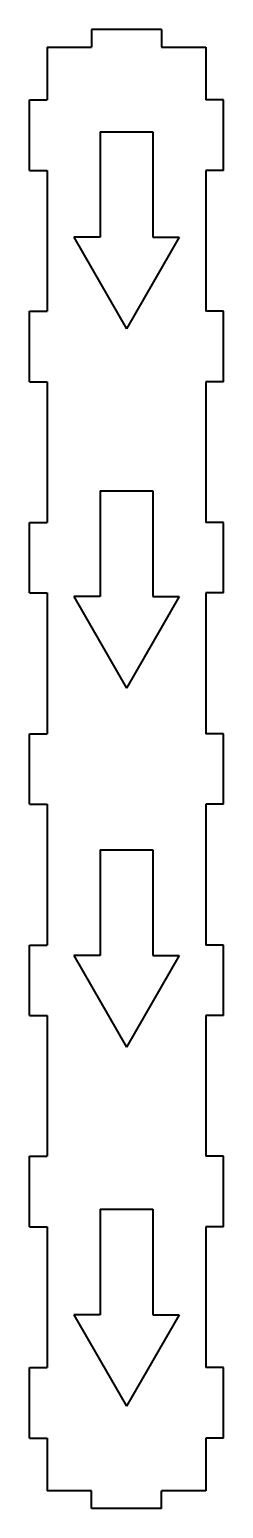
# Model space of a CAD drawing. Header units: inches. Extents: x -0.7 to 0.7, y 2.1 to 12.6.
import ezdxf

# ---------------------------------------------------------------- set-up
doc = ezdxf.new("R2010")
doc.units = ezdxf.units.IN
doc.header["$MEASUREMENT"] = 0
doc.layers.add('Visible', color=7, linetype='Continuous', lineweight=40)

msp = doc.modelspace()

# ---------------------------------------------------------------- linework, layer by layer
at = {"layer": 'Visible'}
for p, q in [((0.25, 12.625), (-0.25, 12.625)), ((-0.25, 12.625), (-0.25, 12.5)), ((0.25, 12.625), (0.25, 12.5)), ((-0.565, 12.5), (-0.25, 12.5)), ((-0.565, 12.5), (-0.565, 12.125)), ((0.25, 12.5), (0.565, 12.5)), ((0.565, 12.5), (0.565, 12.125)), ((-0.69, 12.125), (-0.565, 12.125)), ((-0.69, 11.625), (-0.69, 12.125)), ((0.69, 12.125), (0.565, 12.125)), ((0.69, 11.625), (0.69, 12.125)), ((-0.188, 11.9), (0.187, 11.9)), ((-0.188, 11.9), (-0.188, 11.15)), ((0.187, 11.9), (0.187, 11.15)), ((-0.69, 11.625), (-0.565, 11.625)), ((-0.565, 11.625), (-0.565, 10.625)), ((0.565, 11.625), (0.565, 10.625)), ((0.69, 11.625), (0.565, 11.625)), ((-0.375, 11.15), (0, 10.5)), ((-0.188, 11.15), (-0.375, 11.15)), ((0.375, 11.15), (0, 10.5)), ((0.187, 11.15), (0.375, 11.15)), ((-0.69, 10.625), (-0.565, 10.625)), ((-0.69, 10.125), (-0.69, 10.625)), ((0.69, 10.625), (0.565, 10.625)), ((0.69, 10.125), (0.69, 10.625)), ((-0.69, 10.125), (-0.565, 10.125)), ((-0.565, 10.125), (-0.565, 9.125)), ((0.565, 10.125), (0.565, 9.125)), ((0.69, 10.125), (0.565, 10.125)), ((-0.188, 9.35), (0.187, 9.35)), ((-0.188, 9.35), (-0.188, 8.6)), ((0.187, 9.35), (0.187, 8.6)), ((-0.69, 9.125), (-0.565, 9.125)), ((-0.69, 8.625), (-0.69, 9.125)), ((0.69, 9.125), (0.565, 9.125)), ((0.69, 8.625), (0.69, 9.125)), ((-0.69, 8.625), (-0.565, 8.625)), ((-0.565, 8.625), (-0.565, 7.625)), ((0.565, 8.625), (0.565, 7.625)), ((0.69, 8.625), (0.565, 8.625)), ((-0.375, 8.6), (0, 7.95)), ((-0.188, 8.6), (-0.375, 8.6)), ((0.375, 8.6), (0, 7.95)), ((0.187, 8.6), (0.375, 8.6)), ((-0.69, 7.625), (-0.565, 7.625)), ((-0.69, 7.125), (-0.69, 7.625)), ((0.69, 7.625), (0.565, 7.625)), ((0.69, 7.125), (0.69, 7.625)), ((-0.69, 7.125), (-0.565, 7.125)), ((-0.565, 7.125), (-0.565, 6.125)), ((0.565, 7.125), (0.565, 6.125)), ((0.69, 7.125), (0.565, 7.125)), ((-0.188, 6.8), (0.187, 6.8)), ((-0.188, 6.8), (-0.188, 6.05)), ((0.187, 6.8), (0.187, 6.05)), ((-0.69, 6.125), (-0.565, 6.125)), ((-0.69, 5.625), (-0.69, 6.125)), ((0.69, 6.125), (0.565, 6.125)), ((0.69, 5.625), (0.69, 6.125)), ((-0.375, 6.05), (0, 5.4)), ((-0.188, 6.05), (-0.375, 6.05)), ((0.375, 6.05), (0, 5.4)), ((0.187, 6.05), (0.375, 6.05)), ((-0.69, 5.625), (-0.565, 5.625)), ((-0.565, 5.625), (-0.565, 4.625)), ((0.565, 5.625), (0.565, 4.625)), ((0.69, 5.625), (0.565, 5.625)), ((-0.69, 4.625), (-0.565, 4.625)), ((-0.69, 4.125), (-0.69, 4.625)), ((0.69, 4.625), (0.565, 4.625)), ((0.69, 4.125), (0.69, 4.625)), ((-0.188, 4.25), (0.187, 4.25)), ((-0.188, 4.25), (-0.188, 3.5)), ((0.187, 4.25), (0.187, 3.5)), ((-0.69, 4.125), (-0.565, 4.125)), ((-0.565, 4.125), (-0.565, 3.125)), ((0.565, 4.125), (0.565, 3.125)), ((0.69, 4.125), (0.565, 4.125)), ((-0.375, 3.5), (0, 2.85)), ((-0.188, 3.5), (-0.375, 3.5)), ((0.375, 3.5), (0, 2.85)), ((0.187, 3.5), (0.375, 3.5)), ((-0.69, 3.125), (-0.565, 3.125)), ((-0.69, 2.625), (-0.69, 3.125)), ((0.69, 3.125), (0.565, 3.125)), ((0.69, 2.625), (0.69, 3.125)), ((-0.69, 2.625), (-0.565, 2.625)), ((-0.565, 2.625), (-0.565, 2.25)), ((0.565, 2.625), (0.565, 2.25)), ((0.69, 2.625), (0.565, 2.625)), ((-0.25, 2.25), (-0.565, 2.25)), ((-0.25, 2.125), (-0.25, 2.25)), ((0.25, 2.125), (0.25, 2.25)), ((0.565, 2.25), (0.25, 2.25)), ((0.25, 2.125), (-0.25, 2.125))]:
    msp.add_line(p, q, dxfattribs=at)

doc.saveas('drawing.dxf')
